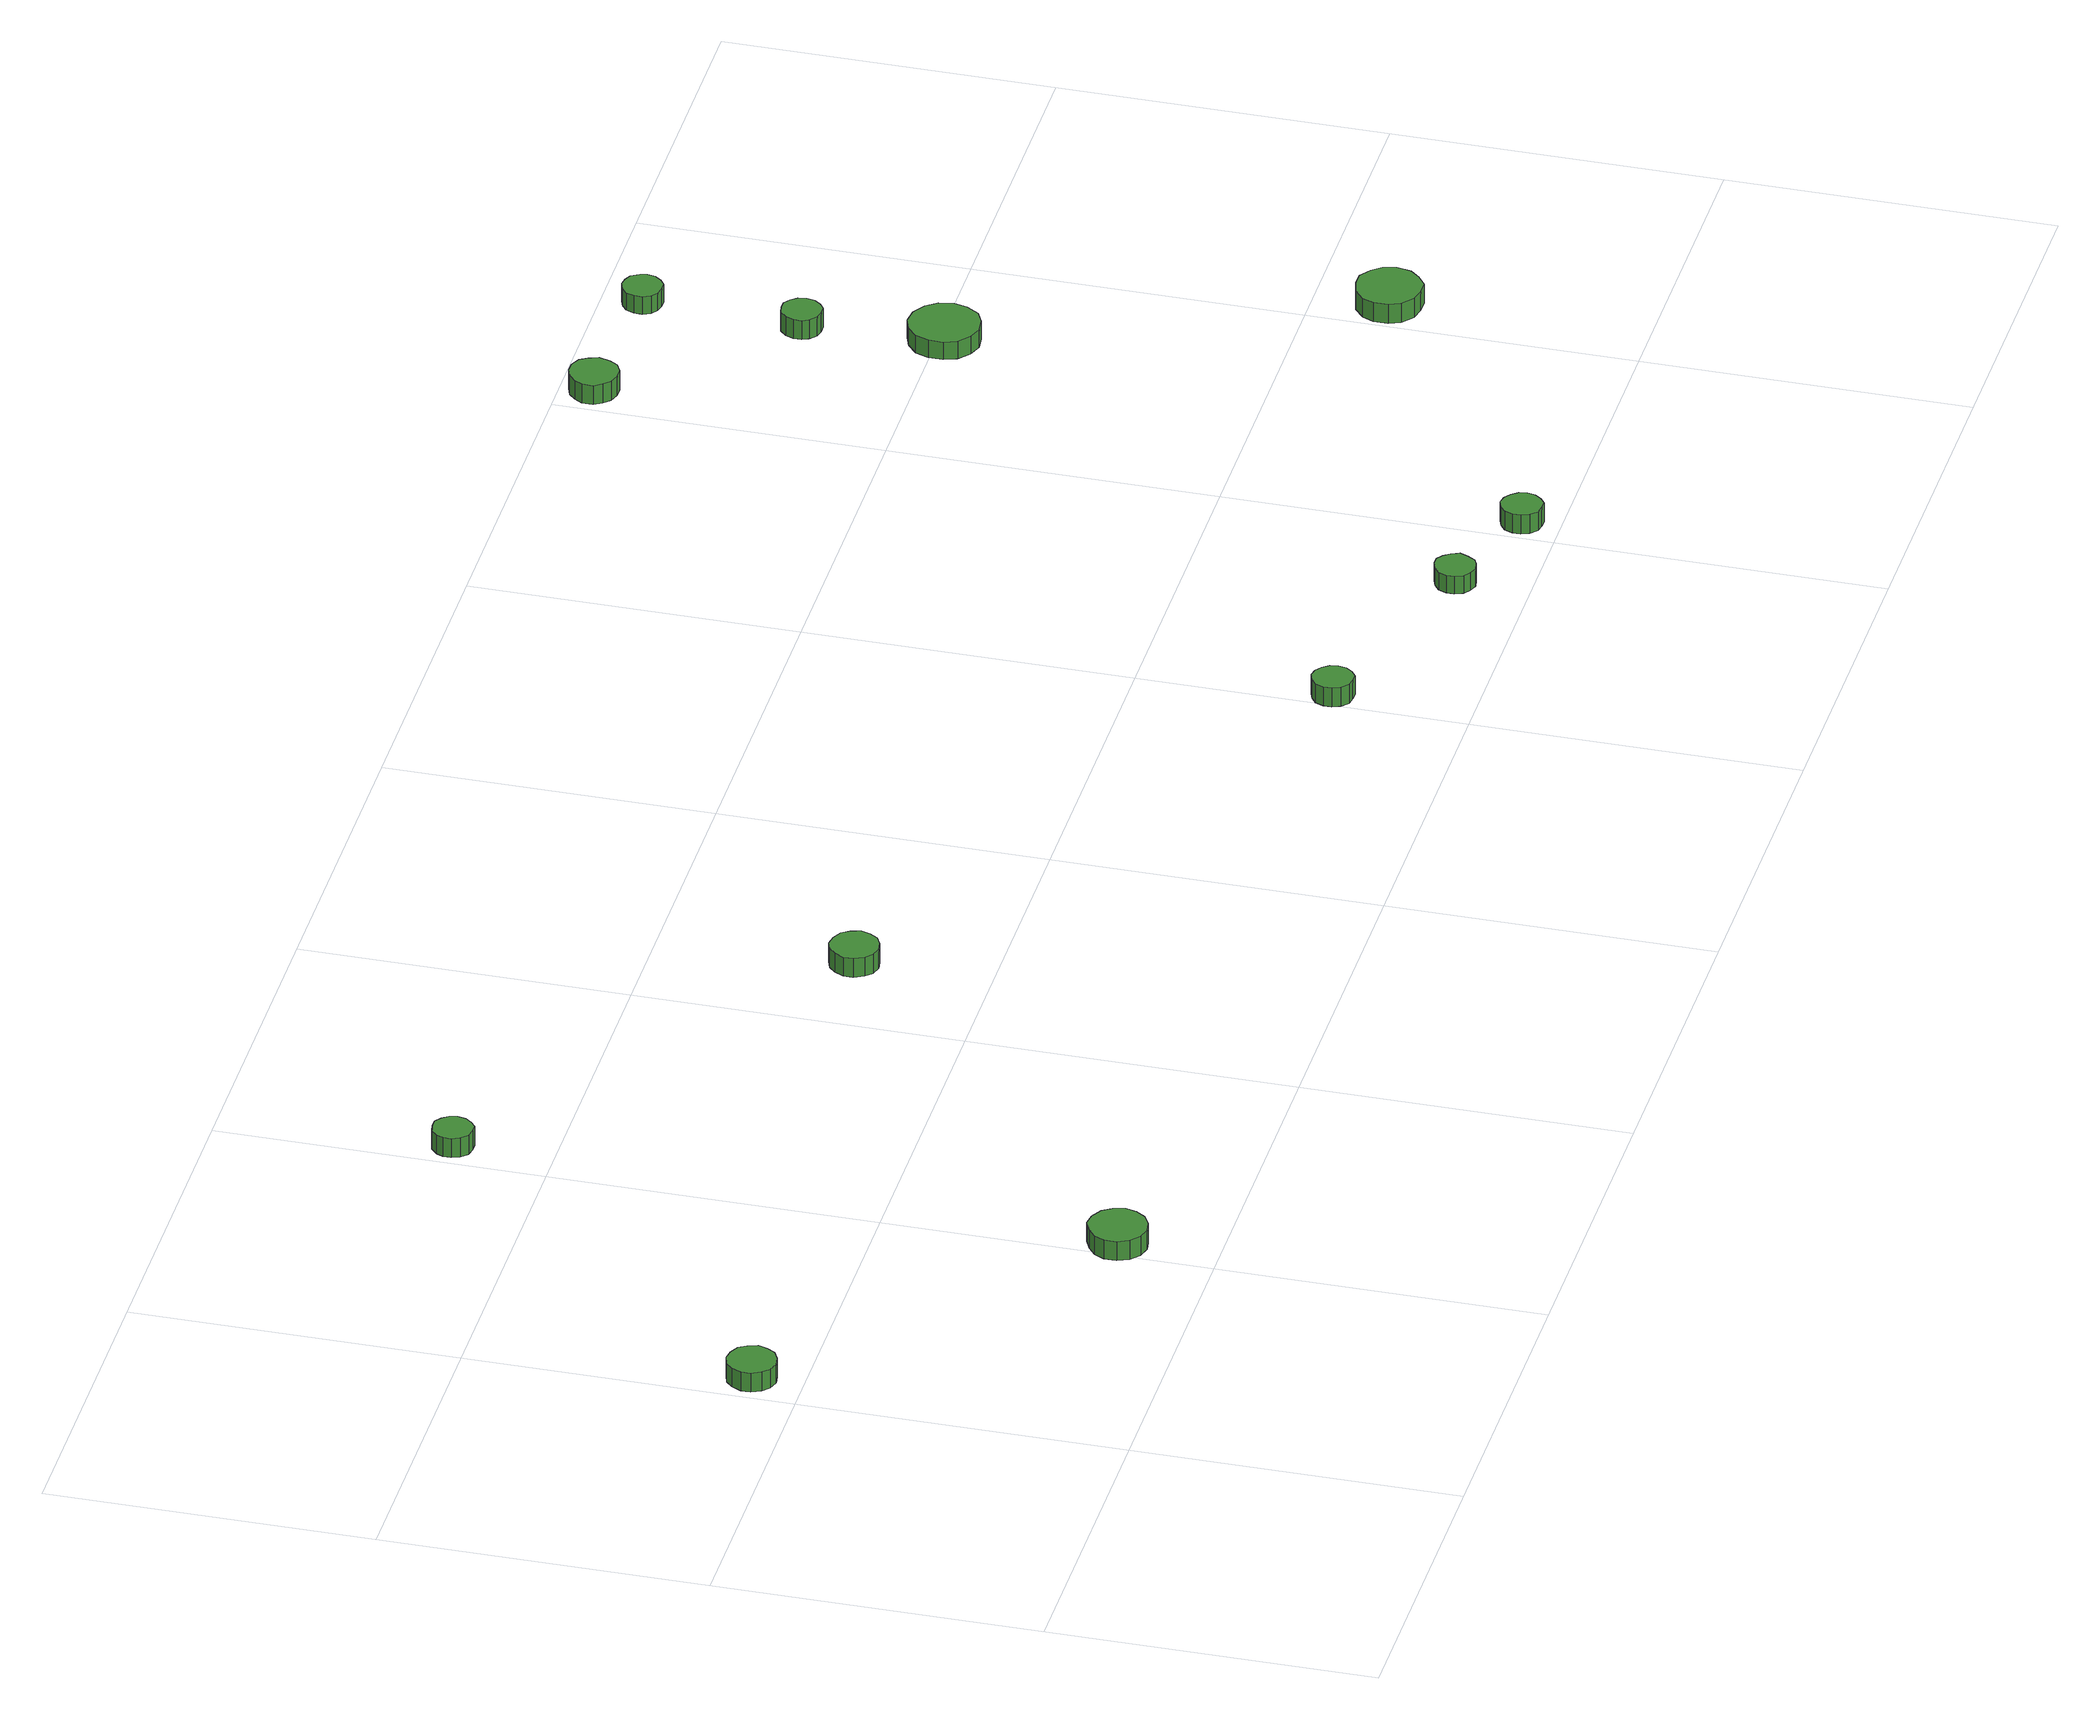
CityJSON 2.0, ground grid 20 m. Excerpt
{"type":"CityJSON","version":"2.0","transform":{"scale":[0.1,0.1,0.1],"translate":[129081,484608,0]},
"CityObjects":{
"tree1":{"type":"SolitaryVegetationObject","attributes":{"function":"something"},"geometry":[{"type":"MultiSurface","lod":"1","boundaries":[[[0,1,2,3,4,5,6,7,8,9,10,11,12,13,14]],[[15,16,17,18,19,20,21,22,23,24,25,26,27,28,29]],[[0,29,28,1]],[[1,28,27,2]],[[2,27,26,3]],[[3,26,25,4]],[[4,25,24,5]],[[5,24,23,6]],[[6,23,22,7]],[[7,22,21,8]],[[8,21,20,9]],[[9,20,19,10]],[[10,19,18,11]],[[11,18,17,12]],[[12,17,16,13]],[[13,16,15,14]],[[14,15,29,0]]]}]},
"tree2":{"type":"SolitaryVegetationObject","attributes":{"function":"something"},"geometry":[{"type":"MultiSurface","lod":"1","boundaries":[[[30,31,32,33,34,35,36,37,38,39,40,41,42,43,44]],[[45,46,47,48,49,50,51,52,53,54,55,56,57,58,59]],[[30,59,58,31]],[[31,58,57,32]],[[32,57,56,33]],[[33,56,55,34]],[[34,55,54,35]],[[35,54,53,36]],[[36,53,52,37]],[[37,52,51,38]],[[38,51,50,39]],[[39,50,49,40]],[[40,49,48,41]],[[41,48,47,42]],[[42,47,46,43]],[[43,46,45,44]],[[44,45,59,30]]]}]},
"tree3":{"type":"SolitaryVegetationObject","attributes":{"function":"something"},"geometry":[{"type":"MultiSurface","lod":"1","boundaries":[[[60,61,62,63,64,65,66,67,68,69,70,71,72,73,74]],[[75,76,77,78,79,80,81,82,83,84,85,86,87,88,89]],[[60,89,88,61]],[[61,88,87,62]],[[62,87,86,63]],[[63,86,85,64]],[[64,85,84,65]],[[65,84,83,66]],[[66,83,82,67]],[[67,82,81,68]],[[68,81,80,69]],[[69,80,79,70]],[[70,79,78,71]],[[71,78,77,72]],[[72,77,76,73]],[[73,76,75,74]],[[74,75,89,60]]]}]},
"tree4":{"type":"SolitaryVegetationObject","attributes":{"function":"something"},"geometry":[{"type":"MultiSurface","lod":"1","boundaries":[[[90,91,92,93,94,95,96,97,98,99,100,101,102,103,104]],[[105,106,107,108,109,110,111,112,113,114,115,116,117,118,119]],[[90,119,118,91]],[[91,118,117,92]],[[92,117,116,93]],[[93,116,115,94]],[[94,115,114,95]],[[95,114,113,96]],[[96,113,112,97]],[[97,112,111,98]],[[98,111,110,99]],[[99,110,109,100]],[[100,109,108,101]],[[101,108,107,102]],[[102,107,106,103]],[[103,106,105,104]],[[104,105,119,90]]]}]},
"tree5":{"type":"SolitaryVegetationObject","attributes":{"function":"something"},"geometry":[{"type":"MultiSurface","lod":"1","boundaries":[[[120,121,122,123,124,125,126,127,128,129,130,131,132,133,134]],[[135,136,137,138,139,140,141,142,143,144,145,146,147,148,149]],[[120,149,148,121]],[[121,148,147,122]],[[122,147,146,123]],[[123,146,145,124]],[[124,145,144,125]],[[125,144,143,126]],[[126,143,142,127]],[[127,142,141,128]],[[128,141,140,129]],[[129,140,139,130]],[[130,139,138,131]],[[131,138,137,132]],[[132,137,136,133]],[[133,136,135,134]],[[134,135,149,120]]]}]},
"tree6":{"type":"SolitaryVegetationObject","attributes":{"function":"something"},"geometry":[{"type":"MultiSurface","lod":"1","boundaries":[[[150,151,152,153,154,155,156,157,158,159,160,161,162,163,164]],[[165,166,167,168,169,170,171,172,173,174,175,176,177,178,179]],[[150,179,178,151]],[[151,178,177,152]],[[152,177,176,153]],[[153,176,175,154]],[[154,175,174,155]],[[155,174,173,156]],[[156,173,172,157]],[[157,172,171,158]],[[158,171,170,159]],[[159,170,169,160]],[[160,169,168,161]],[[161,168,167,162]],[[162,167,166,163]],[[163,166,165,164]],[[164,165,179,150]]]}]},
"tree7":{"type":"SolitaryVegetationObject","attributes":{"function":"something"},"geometry":[{"type":"MultiSurface","lod":"1","boundaries":[[[180,181,182,183,184,185,186,187,188,189,190,191,192,193,194]],[[195,196,197,198,199,200,201,202,203,204,205,206,207,208,209]],[[180,209,208,181]],[[181,208,207,182]],[[182,207,206,183]],[[183,206,205,184]],[[184,205,204,185]],[[185,204,203,186]],[[186,203,202,187]],[[187,202,201,188]],[[188,201,200,189]],[[189,200,199,190]],[[190,199,198,191]],[[191,198,197,192]],[[192,197,196,193]],[[193,196,195,194]],[[194,195,209,180]]]}]},
"tree8":{"type":"SolitaryVegetationObject","attributes":{"function":"something"},"geometry":[{"type":"MultiSurface","lod":"1","boundaries":[[[210,211,212,213,214,215,216,217,218,219,220,221,222,223,224]],[[225,226,227,228,229,230,231,232,233,234,235,236,237,238,239]],[[210,239,238,211]],[[211,238,237,212]],[[212,237,236,213]],[[213,236,235,214]],[[214,235,234,215]],[[215,234,233,216]],[[216,233,232,217]],[[217,232,231,218]],[[218,231,230,219]],[[219,230,229,220]],[[220,229,228,221]],[[221,228,227,222]],[[222,227,226,223]],[[223,226,225,224]],[[224,225,239,210]]]}]},
"tree9":{"type":"SolitaryVegetationObject","attributes":{"function":"something"},"geometry":[{"type":"MultiSurface","lod":"1","boundaries":[[[240,241,242,243,244,245,246,247,248,249,250,251,252,253,254]],[[255,256,257,258,259,260,261,262,263,264,265,266,267,268,269]],[[240,269,268,241]],[[241,268,267,242]],[[242,267,266,243]],[[243,266,265,244]],[[244,265,264,245]],[[245,264,263,246]],[[246,263,262,247]],[[247,262,261,248]],[[248,261,260,249]],[[249,260,259,250]],[[250,259,258,251]],[[251,258,257,252]],[[252,257,256,253]],[[253,256,255,254]],[[254,255,269,240]]]}]},
"tree10":{"type":"SolitaryVegetationObject","attributes":{"function":"something"},"geometry":[{"type":"MultiSurface","lod":"1","boundaries":[[[270,271,272,273,274,275,276,277,278,279,280,281,282,283,284]],[[285,286,287,288,289,290,291,292,293,294,295,296,297,298,299]],[[270,299,298,271]],[[271,298,297,272]],[[272,297,296,273]],[[273,296,295,274]],[[274,295,294,275]],[[275,294,293,276]],[[276,293,292,277]],[[277,292,291,278]],[[278,291,290,279]],[[279,290,289,280]],[[280,289,288,281]],[[281,288,287,282]],[[282,287,286,283]],[[283,286,285,284]],[[284,285,299,270]]]}]},
"tree11":{"type":"SolitaryVegetationObject","attributes":{"function":"something"},"geometry":[{"type":"MultiSurface","lod":"1","boundaries":[[[300,301,302,303,304,305,306,307,308,309,310,311,312,313,314]],[[315,316,317,318,319,320,321,322,323,324,325,326,327,328,329]],[[300,329,328,301]],[[301,328,327,302]],[[302,327,326,303]],[[303,326,325,304]],[[304,325,324,305]],[[305,324,323,306]],[[306,323,322,307]],[[307,322,321,308]],[[308,321,320,309]],[[309,320,319,310]],[[310,319,318,311]],[[311,318,317,312]],[[312,317,316,313]],[[313,316,315,314]],[[314,315,329,300]]]}]},
"tree12":{"type":"SolitaryVegetationObject","attributes":{"function":"something"},"geometry":[{"type":"MultiSurface","lod":"1","boundaries":[[[330,331,332,333,334,335,336,337,338,339,340,341,342,343,344]],[[345,346,347,348,349,350,351,352,353,354,355,356,357,358,359]],[[330,359,358,331]],[[331,358,357,332]],[[332,357,356,333]],[[333,356,355,334]],[[334,355,354,335]],[[335,354,353,336]],[[336,353,352,337]],[[337,352,351,338]],[[338,351,350,339]],[[339,350,349,340]],[[340,349,348,341]],[[341,348,347,342]],[[342,347,346,343]],[[343,346,345,344]],[[344,345,359,330]]]}]}
},
"vertices":[
[35,231,17],[33,237,17],[30,242,17],[24,245,17],[18,246,17],[12,244,17],[8,240,17],[5,234,17],[5,228,17],[8,222,17],[12,218,17],[18,216,17],[24,217,17],[30,220,17],[33,225,17],[33,225,4],[30,220,4],[24,217,4],[18,216,4],[12,218,4],[8,222,4],[5,228,4],[5,234,4],[8,240,4],[12,244,4],[18,246,4],[24,245,4],[30,242,4],[33,237,4],[35,231,4],
[231,61,16],[229,68,16],[225,74,16],[218,78,16],[211,79,16],[204,76,16],[198,71,16],[195,65,16],[195,57,16],[198,50,16],[204,45,16],[211,43,16],[218,44,16],[225,48,16],[229,54,16],[229,54,3],[225,48,3],[218,44,3],[211,43,3],[204,45,3],[198,50,3],[195,57,3],[195,65,3],[198,71,3],[204,76,3],[211,79,3],[218,78,3],[225,74,3],[229,68,3],[231,61,3],
[217,457,25],[216,462,25],[213,466,25],[209,469,25],[204,469,25],[199,468,25],[195,464,25],[193,460,25],[193,455,25],[195,450,25],[199,446,25],[204,445,25],[209,445,25],[213,448,25],[216,452,25],[216,452,12],[213,448,12],[209,445,12],[204,445,12],[199,446,12],[195,450,12],[193,455,12],[193,460,12],[195,464,12],[199,468,12],[204,469,12],[209,469,12],[213,466,12],[216,462,12],[217,457,12],
[470,280,23],[468,286,23],[465,291,23],[459,294,23],[453,295,23],[447,293,23],[443,289,23],[440,283,23],[440,277,23],[443,271,23],[447,267,23],[453,265,23],[459,266,23],[465,269,23],[468,274,23],[468,274,10],[465,269,10],[459,266,10],[453,265,10],[447,267,10],[443,271,10],[440,277,10],[440,283,10],[443,289,10],[447,293,10],[453,295,10],[459,294,10],[465,291,10],[468,286,10],[470,280,10],
[811,81,24],[810,86,24],[807,90,24],[803,93,24],[798,94,24],[793,92,24],[789,89,24],[787,84,24],[787,79,24],[789,74,24],[793,70,24],[798,69,24],[803,69,24],[807,72,24],[810,76,24],[810,76,11],[807,72,11],[803,69,11],[798,69,11],[793,70,11],[789,74,11],[787,79,11],[787,84,11],[789,89,11],[793,92,11],[798,94,11],[803,93,11],[807,90,11],[810,86,11],[811,81,11],
[948,43,22],[946,48,22],[943,52,22],[939,55,22],[934,55,22],[929,53,22],[925,50,22],[923,45,22],[923,40,22],[925,35,22],[929,32,22],[934,30,22],[939,31,22],[943,33,22],[946,38,22],[946,38,10],[943,33,10],[939,31,10],[934,30,10],[929,32,10],[925,35,10],[923,40,10],[923,45,10],[925,50,10],[929,53,10],[934,55,10],[939,55,10],[943,52,10],[946,48,10],[948,43,10],
[1020,21,22],[1019,26,22],[1016,30,22],[1012,33,22],[1007,34,22],[1002,32,22],[998,29,22],[996,24,22],[996,19,22],[998,14,22],[1002,10,22],[1007,9,22],[1012,9,22],[1016,12,22],[1019,16,22],[1019,16,9],[1016,12,9],[1012,9,9],[1007,9,9],[1002,10,9],[998,14,9],[996,19,9],[996,24,9],[998,29,9],[1002,32,9],[1007,34,9],[1012,33,9],[1016,30,9],[1019,26,9],[1020,21,9],
[1026,578,23],[1024,584,23],[1021,589,23],[1015,592,23],[1009,592,23],[1003,590,23],[999,586,23],[996,581,23],[996,574,23],[999,569,23],[1003,565,23],[1009,563,23],[1015,563,23],[1021,566,23],[1024,571,23],[1024,571,10],[1021,566,10],[1015,563,10],[1009,563,10],[1003,565,10],[999,569,10],[996,574,10],[996,581,10],[999,586,10],[1003,590,10],[1009,592,10],[1015,592,10],[1021,589,10],[1024,584,10],[1026,578,10],
[1130,392,25],[1128,401,25],[1123,408,25],[1115,413,25],[1106,414,25],[1098,411,25],[1091,405,25],[1088,397,25],[1088,388,25],[1091,380,25],[1098,374,25],[1106,371,25],[1115,372,25],[1123,376,25],[1128,384,25],[1128,384,13],[1123,376,13],[1115,372,13],[1106,371,13],[1098,374,13],[1091,380,13],[1088,388,13],[1088,397,13],[1091,405,13],[1098,411,13],[1106,414,13],[1115,413,13],[1123,408,13],[1128,401,13],[1130,392,13],
[1117,477,23],[1116,482,23],[1113,486,23],[1109,489,23],[1104,489,23],[1099,488,23],[1095,484,23],[1093,479,23],[1093,474,23],[1095,470,23],[1099,466,23],[1104,465,23],[1109,465,23],[1113,468,23],[1116,472,23],[1116,472,10],[1113,468,10],[1109,465,10],[1104,465,10],[1099,466,10],[1095,470,10],[1093,474,10],[1093,479,10],[1095,484,10],[1099,488,10],[1104,489,10],[1109,489,10],[1113,486,10],[1116,482,10],[1117,477,10],
[1232,153,24],[1230,161,24],[1225,167,24],[1218,172,24],[1210,172,24],[1202,170,24],[1195,164,24],[1192,157,24],[1192,148,24],[1195,141,24],[1202,135,24],[1210,133,24],[1218,133,24],[1225,138,24],[1230,144,24],[1230,144,11],[1225,138,11],[1218,133,11],[1210,133,11],[1202,135,11],[1195,141,11],[1192,148,11],[1192,157,11],[1195,164,11],[1202,170,11],[1210,172,11],[1218,172,11],[1225,167,11],[1230,161,11],[1232,153,11],
[1119,573,23],[1118,577,23],[1115,582,23],[1111,584,23],[1106,585,23],[1101,583,23],[1097,580,23],[1095,575,23],[1095,570,23],[1097,565,23],[1101,562,23],[1106,561,23],[1111,561,23],[1115,564,23],[1118,568,23],[1118,568,11],[1115,564,11],[1111,561,11],[1106,561,11],[1101,562,11],[1097,565,11],[1095,570,11],[1095,575,11],[1097,580,11],[1101,583,11],[1106,585,11],[1111,584,11],[1115,582,11],[1118,577,11],[1119,573,11]
]}
